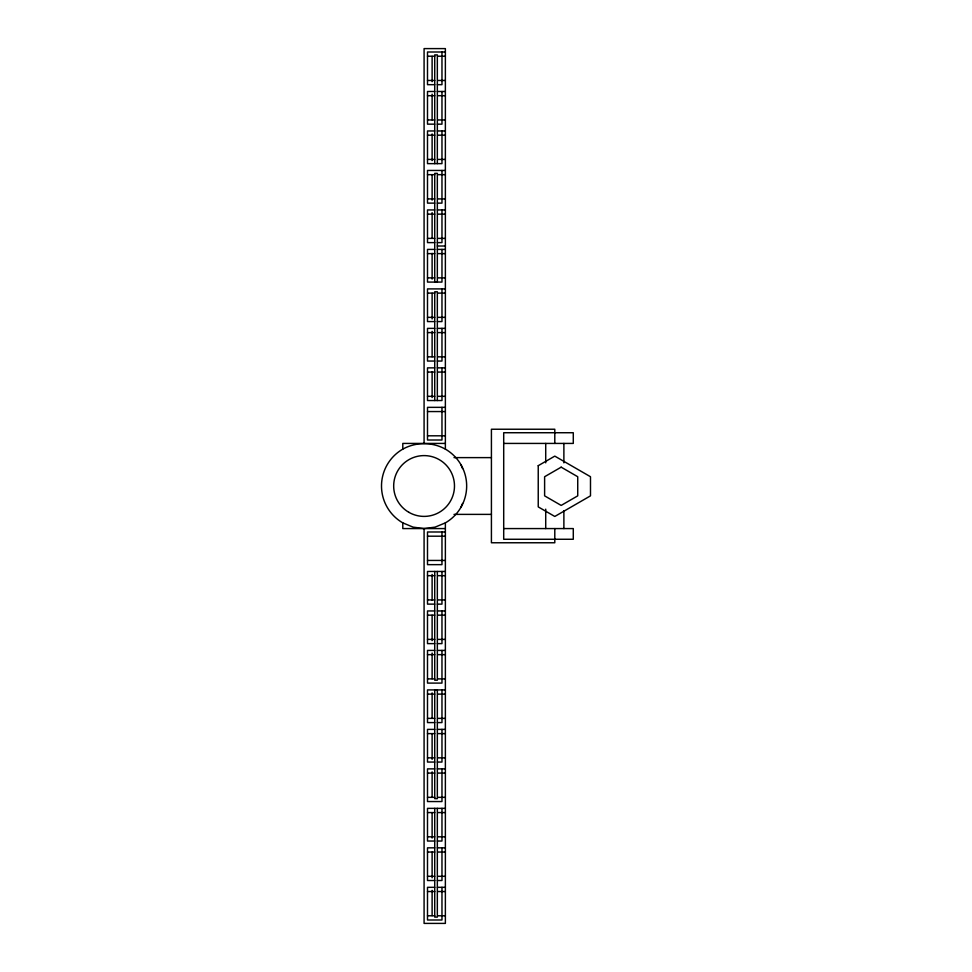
<?xml version="1.0" encoding="UTF-8"?>
<svg xmlns="http://www.w3.org/2000/svg" width="972" height="972" viewBox="0 0 972 972"><rect width="100%" height="100%" fill="white"/><g stroke="black" fill="none" stroke-linecap="round" stroke-linejoin="round"><path stroke-width="1.46" d="M460.959 507.287L462.55 503.435M402.797 449.125C415.907 441.847 432.273 441.847 445.37 449.125A42.574 42.574 0 0 1 445.37 522.875L445.37 923.4L424.084 923.4L424.084 528.574L413.064 527.128L402.797 522.875A42.574 42.574 0 0 1 402.797 449.125L402.797 443.426L445.37 443.426M445.37 522.875L435.104 527.128L424.084 528.574M445.37 52.002L427.498 52.002L427.498 84.673L434.727 84.673M427.498 56.218L434.727 56.218M437.631 56.218L445.37 56.218M427.498 80.469L434.727 80.469M437.631 80.469L445.37 80.469M437.339 84.673L441.968 84.673L441.968 52.002M434.727 91.49L427.498 91.49L427.498 124.161L434.727 124.161M437.339 91.49L445.37 91.49M427.498 95.693L434.727 95.693M437.631 95.693L445.37 95.693M427.498 119.957L434.727 119.957M437.631 119.957L445.37 119.957M437.339 124.161L441.968 124.161L441.968 91.49M434.727 130.965L427.498 130.965L427.498 163.636L441.968 163.636L441.968 130.965M437.339 130.965L445.37 130.965M427.498 135.181L434.727 135.181M437.631 135.181L445.37 135.181M427.498 159.432L434.727 159.432M437.631 159.432L445.37 159.432M445.37 170.452L427.498 170.452L427.498 203.124L434.727 203.124M427.498 174.656L434.727 174.656M437.631 174.656L445.37 174.656M427.498 198.92L434.727 198.92M437.631 198.92L445.37 198.92M437.339 203.124L441.968 203.124L441.968 170.452M434.727 209.94L427.498 209.94L427.498 242.611L434.727 242.611M437.339 209.94L445.37 209.94M427.498 214.144L434.727 214.144M437.631 214.144L445.37 214.144M427.498 238.395L434.727 238.395M437.631 238.395L445.37 238.395M437.339 242.611L441.968 242.611L441.968 209.94M437.339 246.013L445.37 246.013M434.727 249.415L427.498 249.415L427.498 282.087L441.968 282.087L441.968 249.415M437.339 249.415L445.37 249.415M427.498 253.619L434.727 253.619M437.631 253.619L445.37 253.619M427.498 277.883L434.727 277.883M437.631 277.883L445.37 277.883M445.37 288.903L427.498 288.903L427.498 321.574L434.727 321.574M427.498 293.107L434.727 293.107M437.631 293.107L445.37 293.107M427.498 317.358L434.727 317.358M437.631 317.358L445.37 317.358M437.339 321.574L441.968 321.574L441.968 288.903M434.727 328.378L427.498 328.378L427.498 361.049L434.727 361.049M437.339 328.378L445.37 328.378M427.498 332.594L434.727 332.594M437.631 332.594L445.37 332.594M427.498 356.846L434.727 356.846M437.631 356.846L445.37 356.846M437.339 361.049L441.968 361.049L441.968 328.378M434.727 367.866L427.498 367.866L427.498 400.537L441.968 400.537L441.968 367.866M437.339 367.866L445.37 367.866M427.498 372.069L434.727 372.069M437.631 372.069L445.37 372.069M427.498 396.333L434.727 396.333M437.631 396.333L445.37 396.333M445.37 407.353L427.498 407.353L427.498 440.012L441.968 440.012L441.968 407.353M427.498 411.557L445.37 411.557M427.498 435.808L445.37 435.808M503.703 443.426L573.286 443.426L573.286 432.734L503.703 432.734L503.703 539.266L573.286 539.266L573.286 528.574L503.703 528.574M454.009 457.618L491.419 457.618M454.009 514.382L491.419 514.382M445.37 528.574L402.797 528.574L402.797 522.875M445.37 531.988L427.498 531.988L427.498 564.647L441.968 564.647L441.968 531.988M427.498 536.192L445.37 536.192M427.498 560.443L445.37 560.443M445.37 571.463L427.498 571.463L427.498 604.134L434.727 604.134M427.498 575.667L434.727 575.667M437.631 575.667L445.37 575.667M427.498 599.931L434.727 599.931M437.631 599.931L445.37 599.931M437.339 604.134L441.968 604.134L441.968 571.463M434.727 610.951L427.498 610.951L427.498 643.622L434.727 643.622M437.339 610.951L445.37 610.951M427.498 615.155L434.727 615.155M437.631 615.155L445.37 615.155M427.498 639.406L434.727 639.406M437.631 639.406L445.37 639.406M437.339 643.622L441.968 643.622L441.968 610.951M434.727 650.426L427.498 650.426L427.498 683.097L441.968 683.097L441.968 650.426M437.339 650.426L445.37 650.426M427.498 654.642L434.727 654.642M437.631 654.642L445.37 654.642M427.498 678.893L434.727 678.893M437.631 678.893L445.37 678.893M445.37 689.913L427.498 689.913L427.498 722.585L434.727 722.585M427.498 694.117L434.727 694.117M437.631 694.117L445.37 694.117M427.498 718.381L434.727 718.381M437.631 718.381L445.37 718.381M437.339 722.585L441.968 722.585L441.968 689.913M434.727 729.389L427.498 729.389L427.498 762.06L434.727 762.06M437.339 729.389L445.37 729.389M427.498 733.605L434.727 733.605M437.631 733.605L445.37 733.605M427.498 757.856L434.727 757.856M437.631 757.856L445.37 757.856M437.339 762.06L441.968 762.06L441.968 729.389M434.727 768.876L427.498 768.876L427.498 801.548L441.968 801.548L441.968 768.876M437.339 768.876L445.37 768.876M427.498 773.08L434.727 773.08M437.631 773.08L445.37 773.08M427.498 797.344L434.727 797.344M437.631 797.344L445.37 797.344M445.37 808.364L427.498 808.364L427.498 841.035L434.727 841.035M427.498 812.568L434.727 812.568M437.631 812.568L445.37 812.568M427.498 836.819L434.727 836.819M437.631 836.819L445.37 836.819M437.339 841.035L441.968 841.035L441.968 808.364M434.727 847.839L427.498 847.839L427.498 880.511L434.727 880.511M437.339 847.839L445.37 847.839M427.498 852.043L434.727 852.043M437.631 852.043L445.37 852.043M427.498 876.307L434.727 876.307M437.631 876.307L445.37 876.307M437.339 880.511L441.968 880.511L441.968 847.839M434.727 887.327L427.498 887.327L427.498 919.998L441.968 919.998L441.968 887.327M437.339 887.327L445.37 887.327M427.498 891.531L434.727 891.531M437.631 891.531L445.37 891.531M427.498 915.782L434.727 915.782M437.631 915.782L445.37 915.782M460.959 464.713L462.55 468.565M563.882 443.426L563.882 462.842M563.882 510.652L563.882 528.574M554.793 443.426L554.793 429.235L491.419 429.235L491.419 542.765L554.793 542.765L554.793 528.574M545.717 443.426L545.717 462.842M545.717 509.158L545.717 528.574M445.37 449.125L445.37 48.6L424.084 48.6L424.084 443.426M437.339 163.636L437.339 54.906L434.727 54.906L434.727 163.636M437.339 282.087L437.339 173.344L434.727 173.344L434.727 282.087M437.339 400.537L437.339 291.794L434.727 291.794L434.727 400.537M437.339 571.463L437.339 680.206L434.727 680.206L434.727 571.463M437.339 689.913L437.339 798.656L434.727 798.656L434.727 689.913M437.339 808.364L437.339 917.094L434.727 917.094L434.727 808.364M432.115 56.388L432.115 81.697M432.115 94.163L432.115 119.848M432.115 133.942L432.115 160.623M432.115 174.839L432.115 200.147M432.115 212.613L432.115 238.286M432.115 253.388L432.115 279.122M432.115 293.289L432.115 318.986M432.115 331.355L432.115 356.736M432.115 371.839L432.115 397.56M432.115 574.44L432.115 600.161M432.115 615.264L432.115 640.645M432.115 653.014L432.115 678.711M432.115 692.878L432.115 718.199M432.115 733.666L432.115 759.363M432.115 771.853L432.115 797.162M432.115 812.811L432.115 838.058M432.115 852.116L432.115 877.813M432.115 890.303L432.115 915.612M538.233 465.685L538.233 506.898L554.793 516.46L590.49 495.854L590.49 476.73L554.793 456.123L538.233 465.685M561.172 467.168L544.612 476.73L544.612 495.854L561.172 505.416L577.733 495.854L577.733 476.73L561.172 467.168M408.884 512.329A30.399 30.399 0 0 0 454.483 486A30.399 30.399 0 0 0 408.884 459.671A30.399 30.399 0 0 0 408.884 512.329"/></g></svg>
